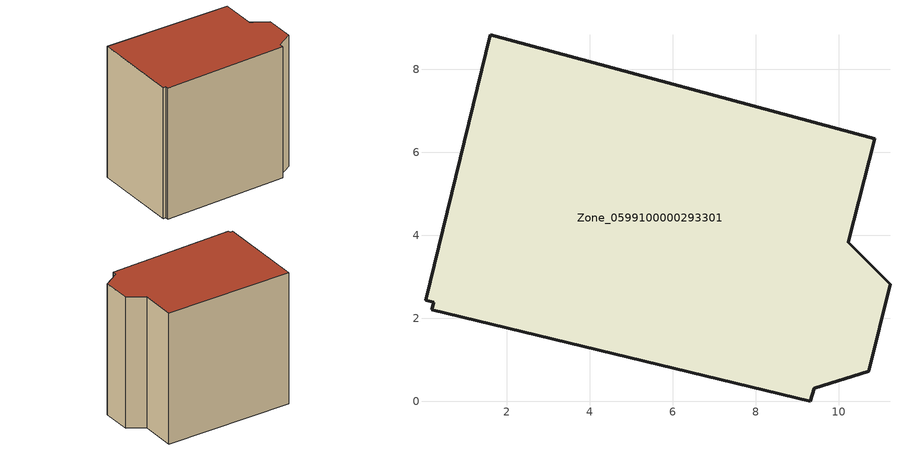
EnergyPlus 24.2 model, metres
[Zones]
Zone_0599100000293301
 floor ground (C_G): 1.6,8.83 10.86,6.32 10.23,3.83 11.23,2.82 10.72,0.72 9.4,0.31 9.31,0 0.2,2.2 0.24,2.38 0.04,2.43 z0
 wall outside (C_F): 10.86,6.32 1.6,8.83 0.04,2.43 0.24,2.38 0.2,2.2 9.31,0 9.4,0.31 10.72,0.72 11.23,2.82 10.23,3.83 10.86,6.32 z0:10.17
 roof outside (C_R): 0.2,2.2 9.31,0 9.4,0.31 10.72,0.72 11.23,2.82 10.23,3.83 10.86,6.32 1.6,8.83 0.04,2.43 0.24,2.38 z10.17
[BUILDING]
Pand.0599100000293301: North Axis=0; Terrain=City; Loads Convergence Tolerance Value=0.04; Temperature Convergence Tolerance Value=0.4; Solar Distribution=FullExterior; Maximum Number of Warmup Days=25; Minimum Number of Warmup Days=1
[Site:Location]
Rotterdam.The.Hague.AP_ZH_NLD Design_Conditions: Latitude=51.96; Longitude=4.45; Time Zone=1; Elevation=-4.5
[SITE:GROUNDTEMPERATURE:BUILDINGSURFACE]
18, 18, 18, 18, 18, 18, 18, 18, 18, 18, 18, 18
[MATERIAL] Thermal Absorptance=0.9; Solar Absorptance=0.7; Visible Absorptance=0.7
Name | Roughness | Thickness | Conductivity | Density | Specific Heat
G.TI.1946 | MediumSmooth | 0.15 | 1 | 540 | 1210
F.TI.1946 | Rough | 0.3 | 0.857143 | 1920 | 840
R.TI.1946 | MediumRough | 0.2 | 0.1 | 1500 | 1000
[CONSTRUCTION]
C_G: G.TI.1946
C_F: F.TI.1946
C_R: R.TI.1946
[ZONE]
Zone_0599100000293301: Type=1; Multiplier=1; Ceiling Height=Autocalculate; Volume=Autocalculate; Floor Area=autocalculate; Part of Total Floor Area=Yes
[ZONEINFILTRATION:DESIGNFLOWRATE]
Infil_Zone_0599100000293301: Zone or ZoneList or Space or SpaceList=Zone_0599100000293301; Schedule=AlwaysOn; Design Flow Rate Calculation Method=Flow/Area; Flow Rate per Floor Area=0.003; Constant Term Coefficient=1; Temperature Term Coefficient=0; Velocity Term Coefficient=0; Velocity Squared Term Coefficient=0
[HVACTEMPLATE:ZONE:IDEALLOADSAIRSYSTEM]
Zone_0599100000293301: Maximum Heating Supply Air Temperature=50; Minimum Cooling Supply Air Temperature=13; Maximum Heating Supply Air Humidity Ratio=0.0156; Minimum Cooling Supply Air Humidity Ratio=0.0077; Heating Limit=NoLimit; Cooling Limit=NoLimit; Dehumidification Control Type=ConstantSensibleHeatRatio; Cooling Sensible Heat Ratio=0.7; Dehumidification Setpoint=60; Humidification Control Type=None; Humidification Setpoint=30; Outdoor Air Method=None; Outdoor Air Flow Rate per Person=0.00944; Outdoor Air Flow Rate per Zone Floor Area=0; Outdoor Air Flow Rate per Zone=0; Demand Controlled Ventilation Type=None; Outdoor Air Economizer Type=NoEconomizer; Heat Recovery Type=None; Sensible Heat Recovery Effectiveness=0.7; Latent Heat Recovery Effectiveness=0.65
[ZONECONTROL:THERMOSTAT]
ThermostatControl_Zone_0599100000293301: Zone or ZoneList=Zone_0599100000293301; Control Type Schedule=DualSetpointControlType; Control 1=Thermostat_Zone_0599100000293301; Temperature Difference Between Cutout And Setpoint=0
[THERMOSTATSETPOINT:DUALSETPOINT]
Thermostat_Zone_0599100000293301: Heating Setpoint Temperature Schedule=HeatingSetpoint_Zone_0599100000293301; Cooling Setpoint Temperature Schedule=CoolingSetpoint_Zone_0599100000293301
[SCHEDULE:COMPACT]
HeatingSetpoint_Zone_0599100000293301: Through: 12/31, For: AllDays, Until: 24:00, 21
CoolingSetpoint_Zone_0599100000293301: Through: 12/31, For: AllDays, Until: 24:00, 24
DualSetpointControlType: Through: 12/31, For: AllDays, Until: 24:00, 4
AlwaysOn: Through: 12/31, For: AllDays, Until: 24:00, 1
